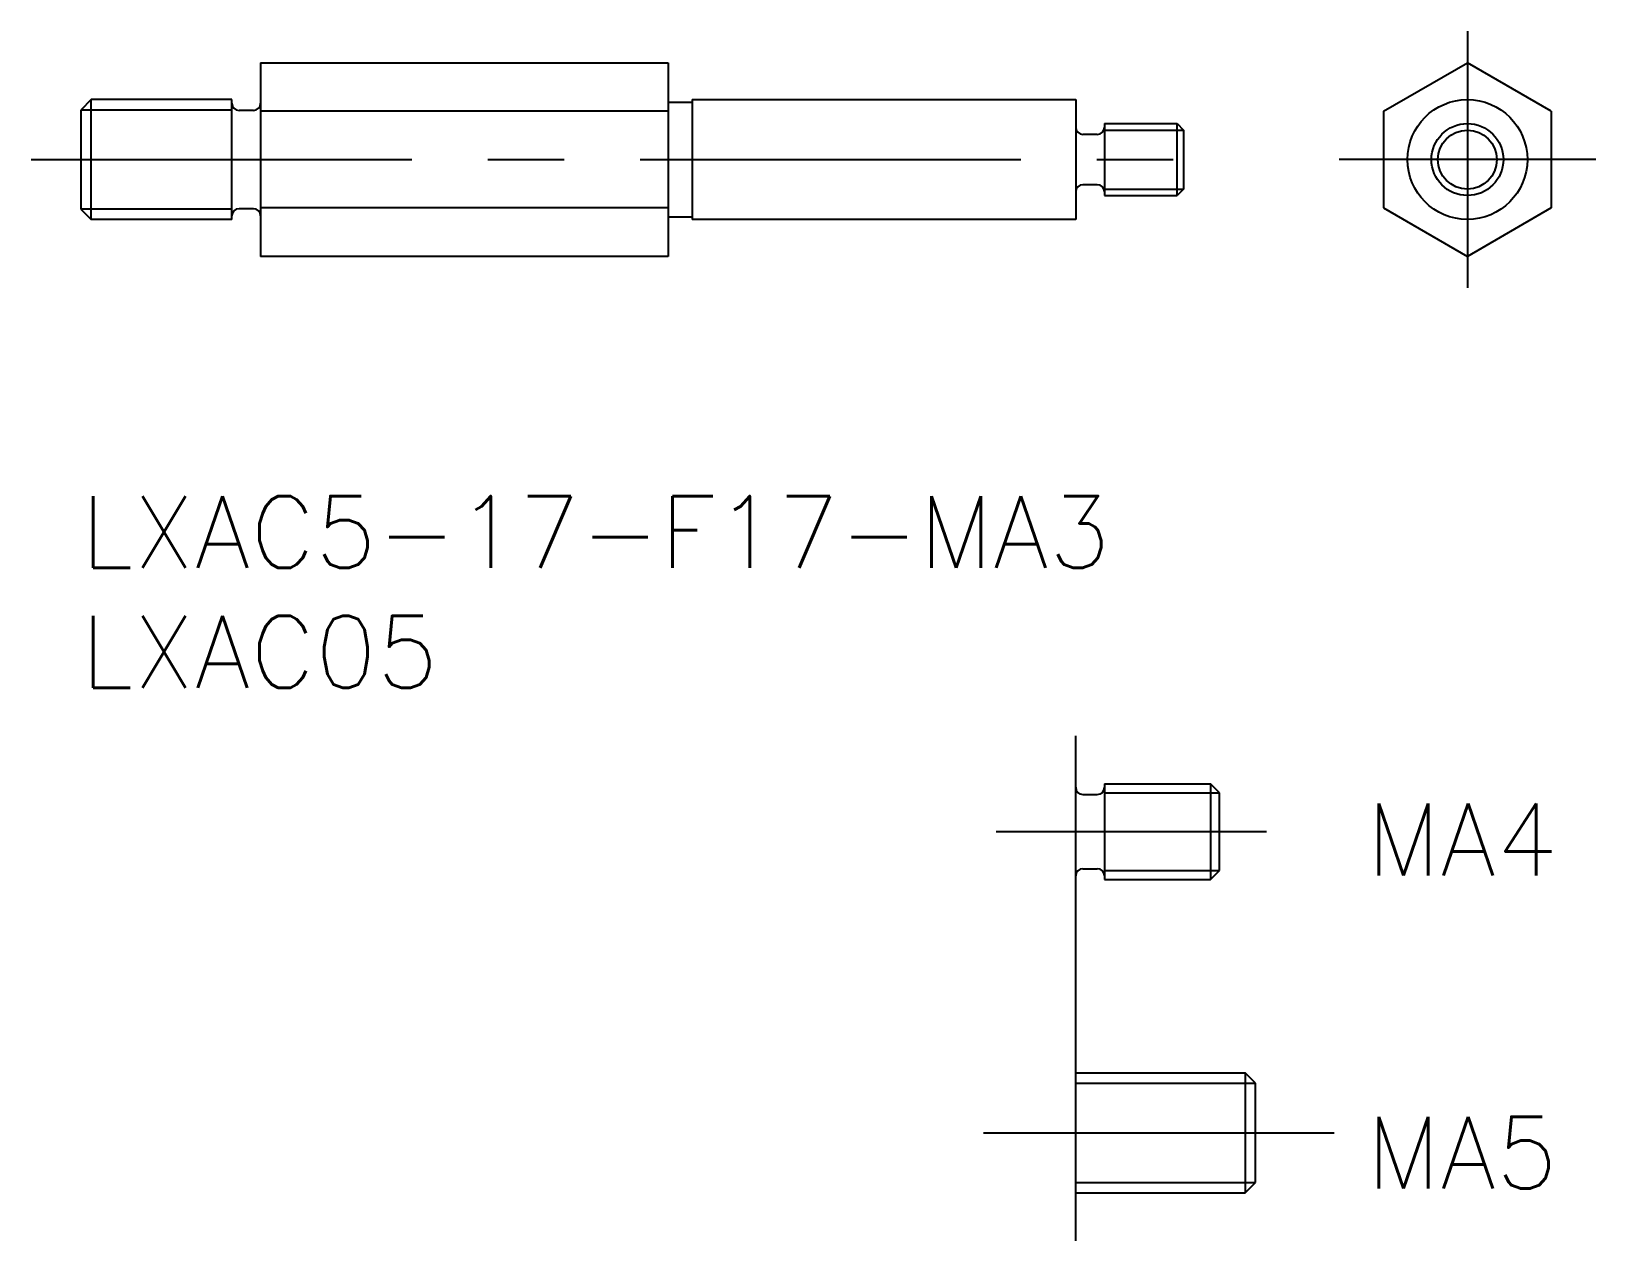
# Model space of a CAD drawing. Extents: x -2.1 to 63.2, y -31.1 to 19.4.
import ezdxf

# ---------------------------------------------------------------- set-up
doc = ezdxf.new("R2010")
doc.units = 0
doc.header["$LTSCALE"] = 0.5
doc.linetypes.add('CENTER', pattern=[50.8, 31.75, -6.35, 6.35, -6.35])
for name, color, linetype in [('MSM_CENTER', 1, 'CENTER'), ('MSM_CONTINUOUS', 7, 'CONTINUOUS'), ('MSM_NARROW', 5, 'CONTINUOUS'), ('MSM_PART_NUMBER', 7, 'CONTINUOUS')]:
    doc.layers.add(name, color=color, linetype=linetype)
doc.styles.get("Standard").update_dxf_attribs({"font": 'txt.shx', "height": 3, "bigfont": 'bigfont.shx'})

# ---------------------------------------------------------------- blocks, each defined once
blk = doc.blocks.new('*U12')
at = {"layer": 'MSM_PART_NUMBER'}
blk.add_text('LXAC5-17-F17-MA3', height=3, dxfattribs=at).set_placement((0, -3))
blk = doc.blocks.new('*U13')
at = {"layer": 'MSM_PART_NUMBER'}
blk.add_text('LXAC05', height=3, dxfattribs=at).set_placement((0, -8))
blk = doc.blocks.new('*U15')
at = {"layer": 'MSM_PART_NUMBER'}
blk.add_text('MA4', height=3, dxfattribs=at).set_placement((53.631, -15.825))
blk = doc.blocks.new('*U16')
at = {"layer": 'MSM_PART_NUMBER'}
blk.add_text('MA5', height=3, dxfattribs=at).set_placement((53.631, -28.895))

msp = doc.modelspace()

# ---------------------------------------------------------------- linework, layer by layer
at = {"layer": 'MSM_CENTER'}
for p, q in [((57.838, 19.393), (57.838, 8.69)), ((-2.066, 14.041), (48.446, 14.041)), ((63.189, 14.041), (52.487, 14.041)), ((38.18, -14), (49.463, -14)), ((37.646, -26.57), (52.283, -26.57))]:
    msp.add_line(p, q, dxfattribs=at)
at = {"layer": 'MSM_CONTINUOUS'}
for p, q in [((7.5, 18.083), (24.5, 18.083)), ((7.5, 18.083), (7.5, 10)), ((24.5, 18.083), (24.5, 10)), ((54.338, 16.062), (57.838, 18.083)), ((61.338, 16.062), (57.838, 18.083)), ((0.433, 16.541), (0, 16.108)), ((6.3, 16.541), (0.433, 16.541)), ((0.433, 11.541), (0.433, 16.541)), ((6.3, 11.541), (6.3, 16.541)), ((24.5, 16.441), (25.5, 16.441)), ((25.5, 16.541), (41.5, 16.541)), ((25.5, 16.541), (25.5, 11.541)), ((41.5, 16.541), (41.5, 11.541)), ((0, 16.108), (0, 11.974)), ((7.2, 16.091), (6.6, 16.091)), ((24.5, 16.062), (7.5, 16.062)), ((54.338, 16.062), (54.338, 12.021)), ((61.338, 16.062), (61.338, 12.021)), ((42.4, 15.091), (41.8, 15.091)), ((42.7, 15.541), (45.73, 15.541)), ((42.7, 15.541), (42.7, 12.541)), ((45.73, 15.541), (46, 15.271)), ((45.73, 12.541), (45.73, 15.541)), ((46, 15.271), (46, 12.812)), ((42.4, 12.991), (41.8, 12.991)), ((42.7, 12.541), (45.73, 12.541)), ((46, 12.812), (45.73, 12.541)), ((0, 11.974), (0.433, 11.541)), ((7.2, 11.991), (6.6, 11.991)), ((24.5, 12.021), (7.5, 12.021)), ((54.338, 12.021), (57.838, 10)), ((61.338, 12.021), (57.838, 10)), ((6.3, 11.541), (0.433, 11.541)), ((25.5, 11.641), (24.5, 11.641)), ((41.5, 11.541), (25.5, 11.541)), ((24.5, 10), (7.5, 10)), ((41.5, -31.07), (41.5, -10)), ((42.7, -12), (47.121, -12)), ((42.7, -12), (42.7, -16)), ((47.5, -12.379), (47.121, -12)), ((47.121, -12), (47.121, -16)), ((47.5, -15.621), (47.5, -12.379)), ((41.8, -12.45), (42.4, -12.45)), ((41.8, -15.55), (42.4, -15.55)), ((47.121, -16), (47.5, -15.621)), ((42.7, -16), (47.121, -16)), ((41.5, -24.07), (48.567, -24.07)), ((49, -24.503), (48.567, -24.07)), ((48.567, -24.07), (48.567, -29.07)), ((49, -28.637), (49, -24.503)), ((48.567, -29.07), (49, -28.637)), ((41.5, -29.07), (48.567, -29.07))]:
    msp.add_line(p, q, dxfattribs=at)
for radius in [2.5, 1.5]:
    msp.add_circle((57.838, 14.041), radius, dxfattribs=at)
for centre, start, end in [((6.6, 16.391), 180, 270), ((7.2, 16.391), 270, 0), ((41.8, 15.391), 180, 270), ((42.4, 15.391), 270, 0), ((41.8, 12.691), 90, 180), ((42.4, 12.691), 0, 90), ((6.6, 11.691), 90, 180), ((7.2, 11.691), 0, 90), ((41.8, -12.15), 180, 270), ((42.4, -12.15), 270, 0), ((41.8, -15.85), 90, 180), ((42.4, -15.85), 0, 90)]:
    msp.add_arc(centre, 0.3, start, end, dxfattribs=at)
at = {"layer": 'MSM_NARROW'}
for p, q in [((6.3, 16.108), (0, 16.108)), ((42.7, 15.271), (46, 15.271)), ((42.7, 12.812), (46, 12.812)), ((6.3, 11.974), (0, 11.974)), ((42.7, -12.379), (47.5, -12.379)), ((42.7, -15.621), (47.5, -15.621)), ((41.5, -24.503), (49, -24.503)), ((41.5, -28.637), (49, -28.637))]:
    msp.add_line(p, q, dxfattribs=at)
msp.add_circle((57.838, 14.041), 1.23, dxfattribs=at)

# ---------------------------------------------------------------- block references
at = {"layer": 'MSM_CONTINUOUS'}
for name in ['*U12', '*U13', '*U15', '*U16']:
    msp.add_blockref(name, (0, 0), dxfattribs=at)

doc.saveas('drawing.dxf')
